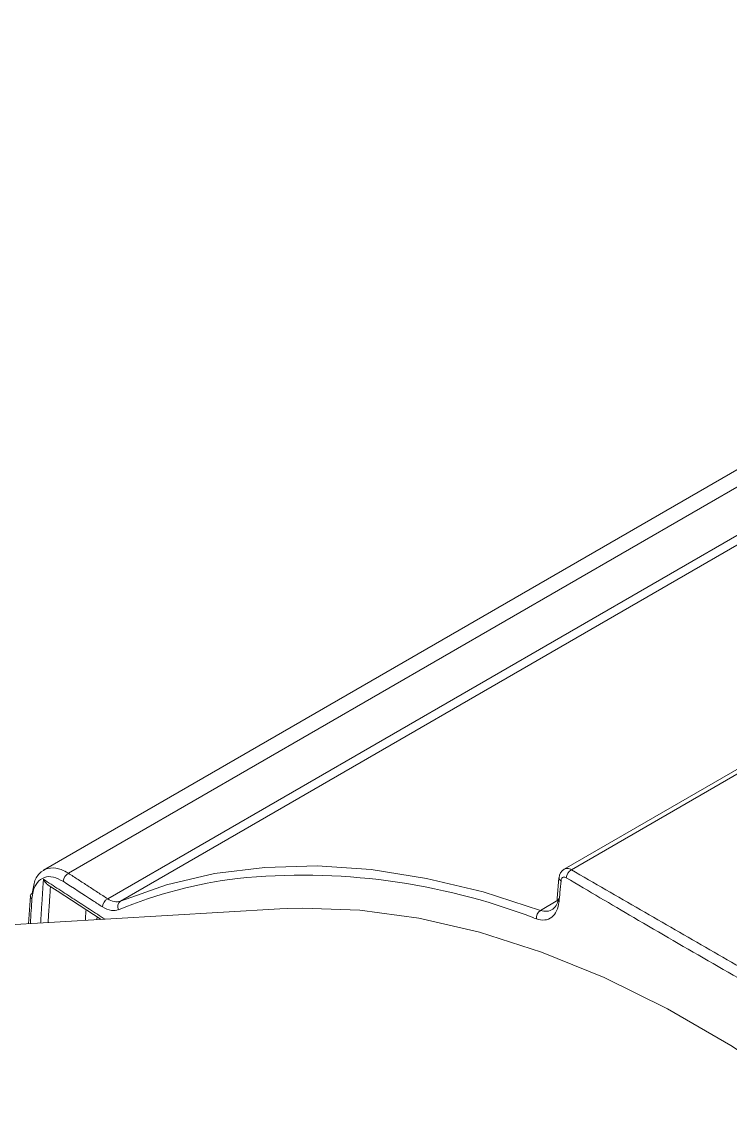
# Model space of a CAD drawing. Extents: x 2 to 136, y 1 to 99.
# Drawn here: x 94.242 to 95.752, y 82.293 to 84.61 of the extents above; entities that cross this region are included whole.
import ezdxf

# ---------------------------------------------------------------- set-up
doc = ezdxf.new("R2010")
doc.units = 0
doc.header["$MEASUREMENT"] = 0
doc.linetypes.add('SLD-Solid', pattern=[0])
doc.layers.add('OBJECT', color=7, linetype='CONTINUOUS')

msp = doc.modelspace()

# ---------------------------------------------------------------- linework, layer by layer
at = {"layer": 'OBJECT', "linetype": 'SLD-Solid', "lineweight": 15}
for p, q in [((98.5044, 84.5978), (95.3982, 82.8046)), ((95.4133, 82.8032), (98.5422, 84.6095)), ((97.2123, 84.4899), (94.2886, 82.8021)), ((97.2088, 84.451), (94.3415, 82.7958)), ((94.4253, 82.7413), (97.1952, 84.3404)), ((97.2238, 84.3361), (94.4527, 82.7364)), ((95.387, 82.7862), (95.3828, 82.7417)), ((94.2605, 82.7477), (94.2566, 82.688)), ((94.7923, 82.7198), (94.8088, 82.7206)), ((95.3476, 82.7167), (95.3848, 82.7381)), ((94.7923, 82.7198), (94.1508, 82.6818)), ((95.3388, 82.6986), (95.3336, 82.7004))]:
    msp.add_line(p, q, dxfattribs=at)
at = {"layer": 'OBJECT', "linetype": 'SLD-Solid', "lineweight": 15, "flags": 128}
for points in [[(94.4527, 82.7364), (94.5505, 82.7709), (94.6532, 82.7949), (94.7605, 82.8083), (94.8717, 82.8112), (94.9866, 82.8034), (95.1045, 82.7849), (95.2251, 82.756), (95.3476, 82.7167)], [(94.2985, 82.7706), (94.3175, 82.7583), (94.4117, 82.6972)], [(94.8088, 82.7206), (94.8401, 82.7216), (94.9624, 82.7171), (95.0885, 82.7), (95.2178, 82.6702), (95.3496, 82.628), (95.4832, 82.5736), (95.6179, 82.5072), (95.7529, 82.4292), (95.8876, 82.3401), (96.0212, 82.2403), (96.153, 82.1304), (96.2823, 82.0108), (96.4084, 81.8824), (96.5307, 81.7456), (96.6484, 81.6014), (96.7611, 81.4504), (96.868, 81.2934)]]:
    msp.add_lwpolyline(points, dxfattribs=at)
at = {"layer": 'OBJECT', "linetype": 'SLD-Solid', "lineweight": 15}
for centre, radius, start, end in [((94.3524, 82.7765), 0.0221, 119.3011, 174.5565), ((94.8416, 81.4191), 1.3726, 68.9949, 95.8369), ((95.4067, 82.7869), 0.0194, 115.8169, 182.4172), ((95.4256, 82.7837), 0.0231, 122.0495, 174.2024), ((94.819, 81.8201), 0.9715, 96.9167, 112.4183), ((95.3943, 82.7864), 0.00726, 182.0788, 245.3364), ((94.2671, 82.7463), 0.00707, 111.4152, 168.6573), ((94.2671, 82.7477), 0.00686, 179.7846, 242.7437), ((94.4362, 82.722), 0.0222, 119.4257, 174.5047), ((94.4611, 82.7248), 0.0143, 125.867, 207.8765), ((95.3901, 82.7419), 0.00725, 181.7525, 245.3437), ((95.3588, 82.7001), 0.02, 124.0029, 184.2953)]:
    msp.add_arc(centre, radius, start, end, dxfattribs=at)
for points, knots in [([(94.2646, 82.7529), (94.266, 82.7625), (94.2687, 82.7817), (94.2829, 82.8005), (94.3025, 82.8087), (94.3233, 82.8061), (94.3365, 82.7986), (94.3415, 82.7958)], [0, 0, 0, 0, 0.216844, 0.433701, 0.650256, 0.866699, 1, 1, 1, 1]), ([(95.3983, 82.8044), (95.3996, 82.8051), (95.4028, 82.8067), (95.4082, 82.8058), (95.412, 82.8039), (95.4133, 82.8032)], [0, 0, 0, 0, 0.322257, 0.751574, 1, 1, 1, 1]), ([(94.3303, 82.7786), (94.3233, 82.7823), (94.3092, 82.7897), (94.2898, 82.7882), (94.2746, 82.7774), (94.2662, 82.7604), (94.2645, 82.7468), (94.2639, 82.7416)], [0, 0, 0, 0, 0.216835, 0.433686, 0.650167, 0.866491, 1, 1, 1, 1]), ([(94.2985, 82.7707), (94.2968, 82.772), (94.2927, 82.7752), (94.2898, 82.78), (94.2884, 82.7828), (94.2884, 82.7829)], [0, 0, 0, 0, 0.420752, 0.990526, 1, 1, 1, 1]), ([(94.4141, 82.7241), (94.4075, 82.7285), (94.3795, 82.7466), (94.3516, 82.7647), (94.3303, 82.7786)], [0, 0, 0, 0, 0.237767, 1, 1, 1, 1]), ([(95.3913, 82.7798), (95.3905, 82.7714), (95.3891, 82.7566), (95.3877, 82.7417), (95.3871, 82.7353)], [0, 0, 0, 0, 0.564414, 1, 1, 1, 1]), ([(95.4026, 82.786), (95.4014, 82.7866), (95.3991, 82.7877), (95.3958, 82.7874), (95.3932, 82.7855), (95.3917, 82.7828), (95.3914, 82.7806), (95.3913, 82.7798)], [0, 0, 0, 0, 0.217388, 0.434771, 0.652345, 0.870527, 1, 1, 1, 1]), ([(95.9931, 82.4452), (95.9859, 82.4492), (95.9501, 82.4694), (95.8001, 82.5542), (95.6101, 82.6636), (95.4504, 82.7578), (95.4026, 82.786)], [0, 0, 0, 0, 0.035928, 0.179639, 0.754501, 1, 1, 1, 1]), ([(94.2639, 82.7416), (94.2634, 82.7332), (94.2622, 82.7155), (94.2611, 82.6977), (94.2605, 82.6883)], [0, 0, 0, 0, 0.46806, 1, 1, 1, 1]), ([(94.4485, 82.7182), (94.4435, 82.7169), (94.433, 82.7143), (94.4206, 82.7207), (94.4141, 82.7241)], [0, 0, 0, 0, 0.473443, 1, 1, 1, 1]), ([(94.4253, 82.7413), (94.4299, 82.7388), (94.4397, 82.7334), (94.4482, 82.7354), (94.4527, 82.7364)], [0, 0, 0, 0, 0.473398, 1, 1, 1, 1]), ([(95.3871, 82.7353), (95.3858, 82.7284), (95.3832, 82.7145), (95.3721, 82.701), (95.357, 82.6944), (95.3449, 82.6971), (95.3388, 82.6986)], [0, 0, 0, 0, 0.249056, 0.498133, 0.746674, 1, 1, 1, 1]), ([(95.3476, 82.7167), (95.3524, 82.7156), (95.362, 82.7133), (95.3742, 82.7186), (95.3829, 82.7282), (95.385, 82.7379), (95.3859, 82.742)], [0, 0, 0, 0, 0.265909, 0.531792, 0.798426, 1, 1, 1, 1]), ([(94.3777, 82.6952), (94.3778, 82.697), (94.3783, 82.7047), (94.3789, 82.7124), (94.3792, 82.7183)], [0, 0, 0, 0, 0.238756, 1, 1, 1, 1])]:
    msp.add_open_spline(points, degree=3, knots=knots, dxfattribs=at)
for points in [[(94.3415, 82.7958), (94.4253, 82.7413)], [(95.4133, 82.8032), (96.0035, 82.4626)], [(94.2823, 82.6896), (94.2884, 82.7829)], [(94.2884, 82.7829), (94.4197, 82.6977)], [(94.3034, 82.7675), (94.2982, 82.6905)], [(94.4027, 82.7031), (94.4023, 82.6967)]]:
    msp.add_open_spline(points, degree=1, dxfattribs=at)

doc.saveas('drawing.dxf')
